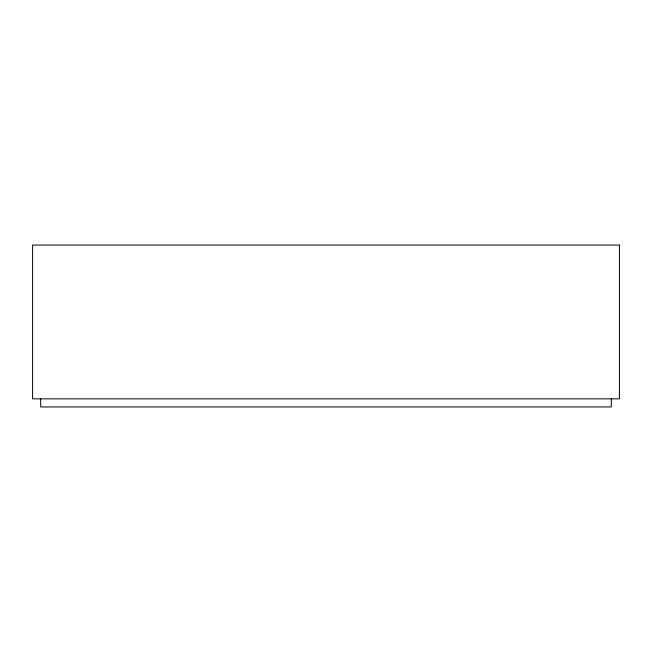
<?xml version="1.0" encoding="UTF-8"?>
<svg xmlns="http://www.w3.org/2000/svg" width="652" height="652" viewBox="0 0 652 652"><rect width="100%" height="100%" fill="white"/><g stroke="black" fill="none" stroke-linecap="round" stroke-linejoin="round"><path stroke-width="0.98" d="M611.307 398.845L611.307 406.938L40.693 406.938L40.693 398.845M619.4 245.062L32.6 245.062L32.6 398.845L619.4 398.845L619.4 245.062"/></g></svg>
